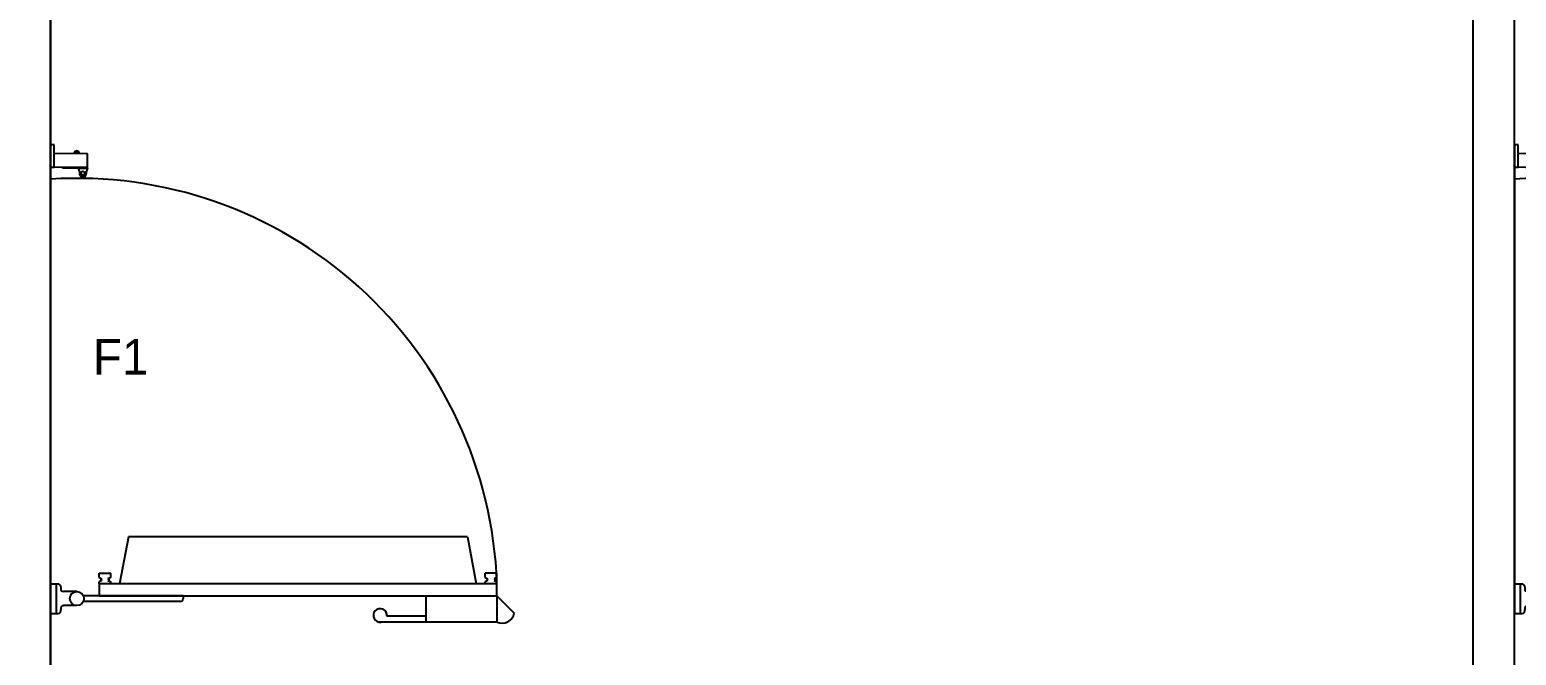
# Model space of a CAD drawing. Header units: millimetres. Extents: x 38967 to 51721, y 49836 to 53207.
# Drawn here: x 48027.3 to 48387.8, y 52012.6 to 52164.3 of the extents above; entities that cross this region are included whole.
import ezdxf
from ezdxf.enums import TextEntityAlignment as Align

# ---------------------------------------------------------------- set-up
doc = ezdxf.new("R2010")
doc.units = ezdxf.units.MM
doc.header["$LTSCALE"] = 5
doc.layers.add('HG-034 Soğuk Oda', color=1, linetype='Continuous')
doc.styles.add('TAKSİM', font='GOTHIC.TTF', dxfattribs={"height": 20})

# ---------------------------------------------------------------- blocks, each defined once
blk = doc.blocks.new('A$C4603313E')
at = {"layer": 'HG-034 Soğuk Oda', "color": 3, "linetype": 'ByBlock'}
for p, q in [((4.2, 109.38), (4.2, 115.81)), ((4.2, 115.81), (21.36, 115.81)), ((21.36, 115.81), (32.8, 115.81)), ((21.36, 115.81), (21.36, 109.38)), ((4.2, 109.38), (0, 113.61)), ((21.36, 114.38), (30.91, 114.38)), ((4.2, 109.38), (4.2, 106.52)), ((100.7, 109.38), (4.2, 109.38)), ((80.33, 109.38), (80.33, 110.09)), ((80.33, 109.38), (104.51, 109.38)), ((81.04, 110.81), (104.51, 110.81)), ((100.7, 106.52), (100.7, 109.38)), ((4.2, 106.52), (4.2, 106.03)), ((4.2, 106.52), (100.7, 106.52)), ((4.88, 105.66), (4.2, 106.03)), ((4.2, 104.95), (4.88, 105.28)), ((4.2, 104.95), (4.2, 103.9)), ((4.5, 105.47), (4.88, 105.66)), ((4.88, 105.28), (4.5, 105.47)), ((6.38, 105.66), (7.06, 106.03)), ((6.76, 105.47), (6.38, 105.66)), ((6.38, 105.28), (6.76, 105.47)), ((7.06, 104.95), (6.38, 105.28)), ((7.06, 106.52), (7.06, 106.03)), ((7.06, 104.95), (7.06, 103.9)), ((11.35, 95.08), (9.21, 106.52)), ((93.55, 95.08), (95.7, 106.52)), ((97.85, 106.52), (97.85, 106.03)), ((98.52, 105.66), (97.85, 106.03)), ((97.85, 104.95), (98.52, 105.28)), ((97.85, 104.95), (97.85, 103.9)), ((98.15, 105.47), (98.52, 105.66)), ((98.52, 105.28), (98.15, 105.47)), ((100.02, 105.66), (100.7, 106.03)), ((100.4, 105.47), (100.02, 105.66)), ((100.02, 105.28), (100.4, 105.47)), ((100.7, 104.95), (100.02, 105.28)), ((100.7, 106.52), (100.7, 106.03)), ((100.7, 104.95), (100.7, 103.9)), ((4.2, 103.9), (7.06, 103.9)), ((100.7, 103.9), (97.85, 103.9)), ((11.35, 95.08), (93.55, 95.08))]:
    blk.add_line(p, q, dxfattribs=at)
at = {"layer": 'HG-034 Soğuk Oda'}
for p, q in [((106.06, 111.8), (109.28, 111.8)), ((112.5, 113.67), (110.64, 113.67)), ((111.07, 106.52), (111.07, 113.67)), ((112.5, 113.67), (112.5, 106.52)), ((112.5, 0), (112.5, 113.67)), ((106.06, 108.38), (109.28, 108.38)), ((109.99, 107.23), (109.99, 107.66)), ((112.5, 106.52), (110.71, 106.52)), ((103.49, 5.66), (103.96, 7.1)), ((105.72, 5.66), (103.49, 5.66)), ((103.49, 5.66), (103.49, 2.14)), ((111.61, 5.43), (103.49, 5.33)), ((105.72, 5.66), (105.25, 7.1)), ((105.72, 5.66), (109.55, 5.66)), ((109.55, 5.66), (109.55, 5.41)), ((112.5, 5.43), (111.61, 5.43)), ((111.61, 5.43), (111.61, 0)), ((112.5, 5.43), (112.5, 0)), ((111.61, 2.03), (103.49, 2.14)), ((105.53, 1.93), (106.71, 1.93)), ((111.61, 0), (112.5, 0))]:
    blk.add_line(p, q, dxfattribs=at)
for centre, radius in [((106.06, 110.09), 1.71), ((104.6, 6.91), 0.457)]:
    blk.add_circle(centre, radius, dxfattribs=at)
at = {"layer": 'HG-034 Soğuk Oda', "color": 3, "linetype": 'ByBlock'}
for centre, radius, start, end in [((3.01, 112.98), 3.07, 67.0978, 168.2756), ((32.54, 114.18), 1.65, 173.1325, 98.8265), ((81.04, 110.09), 0.715, 90, 180), ((106.06, 110.09), 101.93, 182.1133, 273.6189)]:
    blk.add_arc(centre, radius, start, end, dxfattribs=at)
at = {"layer": 'HG-034 Soğuk Oda'}
for centre, radius, start, end in [((109.28, 112.52), 0.715, 270, 17.5687), ((110.64, 112.95), 0.715, 90, 197.5687), ((109.28, 107.66), 0.715, 0, 90), ((110.71, 107.23), 0.715, 180, 270), ((104.6, 6.91), 0.858, 339.5707, 200.4293), ((104.6, 6.91), 0.67, 16.9117, 163.0883), ((106.12, 2.12), 0.615, 197.5973, 342.4027)]:
    blk.add_arc(centre, radius, start, end, dxfattribs=at)

msp = doc.modelspace()

# ---------------------------------------------------------------- linework, layer by layer
at = {"layer": 'HG-034 Soğuk Oda'}
msp.add_line((48387.34, 51834.64), (48387.34, 52402.74), dxfattribs=at)
for points in [[(47812.34, 51766.64), (48032.34, 51766.64), (48032.34, 52402.74), (47812.34, 52402.74)], [(48022.34, 51766.64), (48387.34, 51766.64), (48387.34, 52402.74), (48022.34, 52402.74)], [(48032.34, 51776.64), (48377.34, 51776.64), (48377.34, 52392.74), (48032.34, 52392.74)]]:
    msp.add_lwpolyline(points, close=True, dxfattribs=at)

# ---------------------------------------------------------------- block references
at = {"rotation": 180}
for p in [(48144.84, 52136.46), (48499.84, 52136.46)]:
    msp.add_blockref('A$C4603313E', p, dxfattribs=at)

# ---------------------------------------------------------------- texts
at = {"style": 'TAKSİM'}
msp.add_text('F1', height=8.64, dxfattribs=at).set_placement((48049.38, 52080.69), align=Align.CENTER)

doc.saveas('drawing.dxf')
